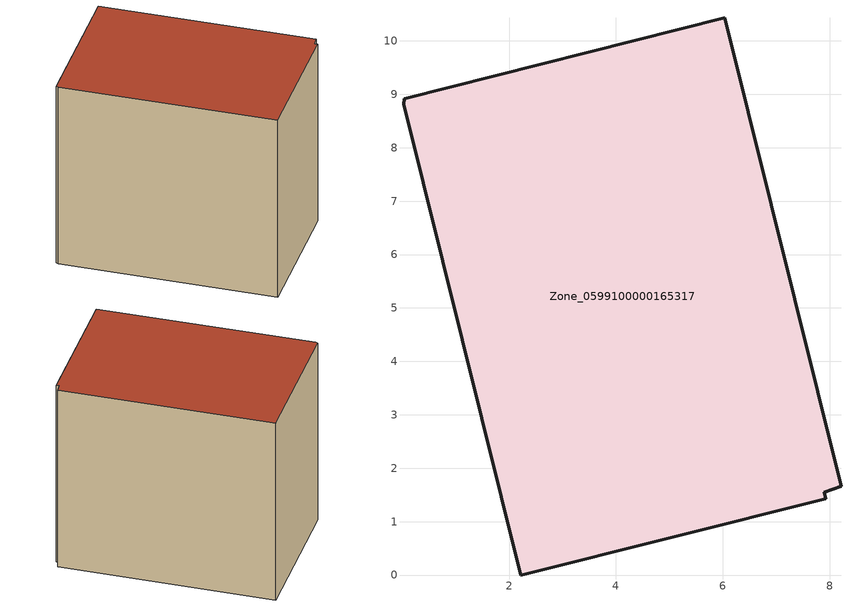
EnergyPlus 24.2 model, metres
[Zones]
Zone_0599100000165317
 floor ground (C_G): 8.21,1.66 7.9,1.55 7.93,1.43 2.22,0 0.02,8.82 0.04,8.92 6.04,10.43 z0
 wall outside (C_F): 7.9,1.55 8.21,1.66 6.04,10.43 0.04,8.92 0.02,8.82 2.22,0 7.93,1.43 7.9,1.55 z0:8.33
 roof outside (C_R): 0.02,8.82 2.22,0 7.93,1.43 7.9,1.55 8.21,1.66 6.04,10.43 0.04,8.92 z8.33
[BUILDING]
Pand.0599100000165317: North Axis=0; Terrain=City; Loads Convergence Tolerance Value=0.04; Temperature Convergence Tolerance Value=0.4; Solar Distribution=FullExterior; Maximum Number of Warmup Days=25; Minimum Number of Warmup Days=1
[Site:Location]
Rotterdam.The.Hague.AP_ZH_NLD Design_Conditions: Latitude=51.96; Longitude=4.45; Time Zone=1; Elevation=-4.5
[SITE:GROUNDTEMPERATURE:BUILDINGSURFACE]
18, 18, 18, 18, 18, 18, 18, 18, 18, 18, 18, 18
[MATERIAL] Thermal Absorptance=0.9; Solar Absorptance=0.7; Visible Absorptance=0.7
Name | Roughness | Thickness | Conductivity | Density | Specific Heat
G.TI.1946-1964 | MediumSmooth | 0.15 | 1 | 540 | 1210
F.TI.1946-1964 | Rough | 0.3 | 0.857143 | 1920 | 840
R.TI.1946-1964 | MediumRough | 0.2 | 0.277778 | 1500 | 1000
[CONSTRUCTION]
C_G: G.TI.1946-1964
C_F: F.TI.1946-1964
C_R: R.TI.1946-1964
[ZONE]
Zone_0599100000165317: Type=1; Multiplier=1; Ceiling Height=Autocalculate; Volume=Autocalculate; Floor Area=autocalculate; Part of Total Floor Area=Yes
[ZONEINFILTRATION:DESIGNFLOWRATE]
Infil_Zone_0599100000165317: Zone or ZoneList or Space or SpaceList=Zone_0599100000165317; Schedule=AlwaysOn; Design Flow Rate Calculation Method=Flow/Area; Flow Rate per Floor Area=0.003; Constant Term Coefficient=1; Temperature Term Coefficient=0; Velocity Term Coefficient=0; Velocity Squared Term Coefficient=0
[HVACTEMPLATE:ZONE:IDEALLOADSAIRSYSTEM]
Zone_0599100000165317: Maximum Heating Supply Air Temperature=50; Minimum Cooling Supply Air Temperature=13; Maximum Heating Supply Air Humidity Ratio=0.0156; Minimum Cooling Supply Air Humidity Ratio=0.0077; Heating Limit=NoLimit; Cooling Limit=NoLimit; Dehumidification Control Type=ConstantSensibleHeatRatio; Cooling Sensible Heat Ratio=0.7; Dehumidification Setpoint=60; Humidification Control Type=None; Humidification Setpoint=30; Outdoor Air Method=None; Outdoor Air Flow Rate per Person=0.00944; Outdoor Air Flow Rate per Zone Floor Area=0; Outdoor Air Flow Rate per Zone=0; Demand Controlled Ventilation Type=None; Outdoor Air Economizer Type=NoEconomizer; Heat Recovery Type=None; Sensible Heat Recovery Effectiveness=0.7; Latent Heat Recovery Effectiveness=0.65
[ZONECONTROL:THERMOSTAT]
ThermostatControl_Zone_0599100000165317: Zone or ZoneList=Zone_0599100000165317; Control Type Schedule=DualSetpointControlType; Control 1=Thermostat_Zone_0599100000165317; Temperature Difference Between Cutout And Setpoint=0
[THERMOSTATSETPOINT:DUALSETPOINT]
Thermostat_Zone_0599100000165317: Heating Setpoint Temperature Schedule=HeatingSetpoint_Zone_0599100000165317; Cooling Setpoint Temperature Schedule=CoolingSetpoint_Zone_0599100000165317
[SCHEDULE:COMPACT]
HeatingSetpoint_Zone_0599100000165317: Through: 12/31, For: AllDays, Until: 24:00, 21
CoolingSetpoint_Zone_0599100000165317: Through: 12/31, For: AllDays, Until: 24:00, 24
DualSetpointControlType: Through: 12/31, For: AllDays, Until: 24:00, 4
AlwaysOn: Through: 12/31, For: AllDays, Until: 24:00, 1
